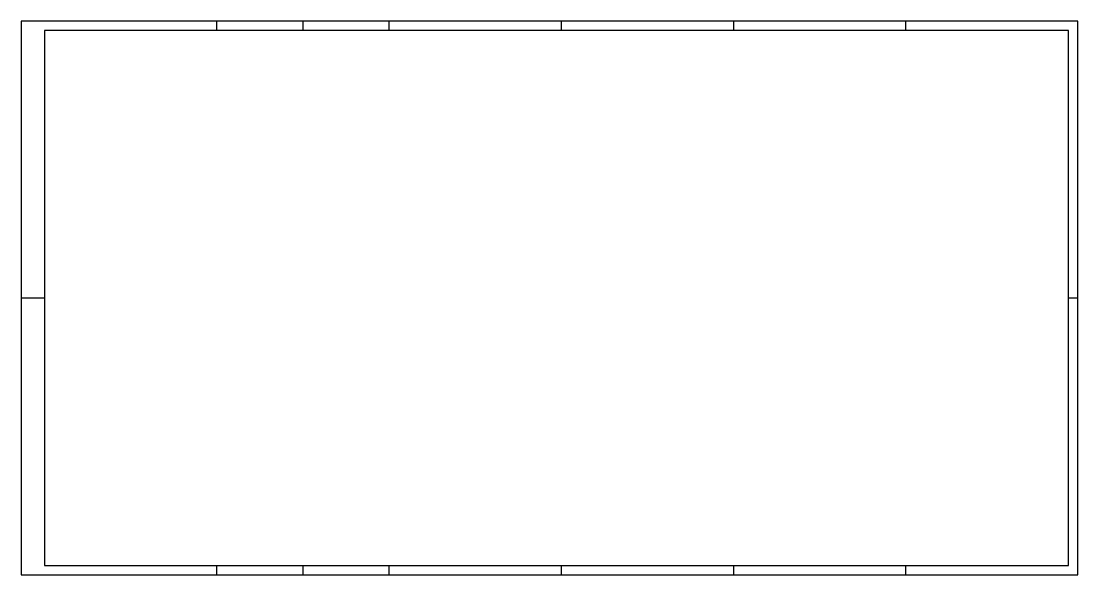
# Model space of a CAD drawing. Header units: millimetres. Extents: x -630 to -516, y -1243 to -1183.
import ezdxf

# ---------------------------------------------------------------- set-up
doc = ezdxf.new("R2010")
doc.units = ezdxf.units.MM
doc.header["$LTSCALE"] = 10
doc.layers.add('FOLHA', color=7, linetype='Continuous')

msp = doc.modelspace()

# ---------------------------------------------------------------- linework, layer by layer
at = {"layer": 'FOLHA'}
for p, q in [((-516.11, -1183.15), (-629.61, -1183.15)), ((-629.61, -1183.15), (-629.61, -1242.55)), ((-608.61, -1183.15), (-608.61, -1184.15)), ((-599.36, -1183.15), (-599.36, -1184.15)), ((-590.11, -1183.15), (-590.11, -1184.15)), ((-571.61, -1183.15), (-571.61, -1184.15)), ((-553.11, -1183.15), (-553.11, -1184.15)), ((-534.61, -1183.15), (-534.61, -1184.15)), ((-516.11, -1242.55), (-516.11, -1183.15)), ((-629.61, -1212.85), (-627.11, -1212.85)), ((-517.11, -1212.85), (-516.11, -1212.85)), ((-608.61, -1241.55), (-608.61, -1242.55)), ((-599.36, -1241.55), (-599.36, -1242.55)), ((-590.11, -1241.55), (-590.11, -1242.55)), ((-571.61, -1241.55), (-571.61, -1242.55)), ((-553.11, -1241.55), (-553.11, -1242.55)), ((-534.61, -1241.55), (-534.61, -1242.55)), ((-629.61, -1242.55), (-516.11, -1242.55))]:
    msp.add_line(p, q, dxfattribs=at)
at = {"layer": 'FOLHA', "color": 6}
for p, q in [((-517.11, -1184.15), (-627.11, -1184.15)), ((-627.11, -1184.15), (-627.11, -1241.55)), ((-517.11, -1241.55), (-517.11, -1184.15)), ((-627.11, -1241.55), (-517.11, -1241.55))]:
    msp.add_line(p, q, dxfattribs=at)

doc.saveas('drawing.dxf')
